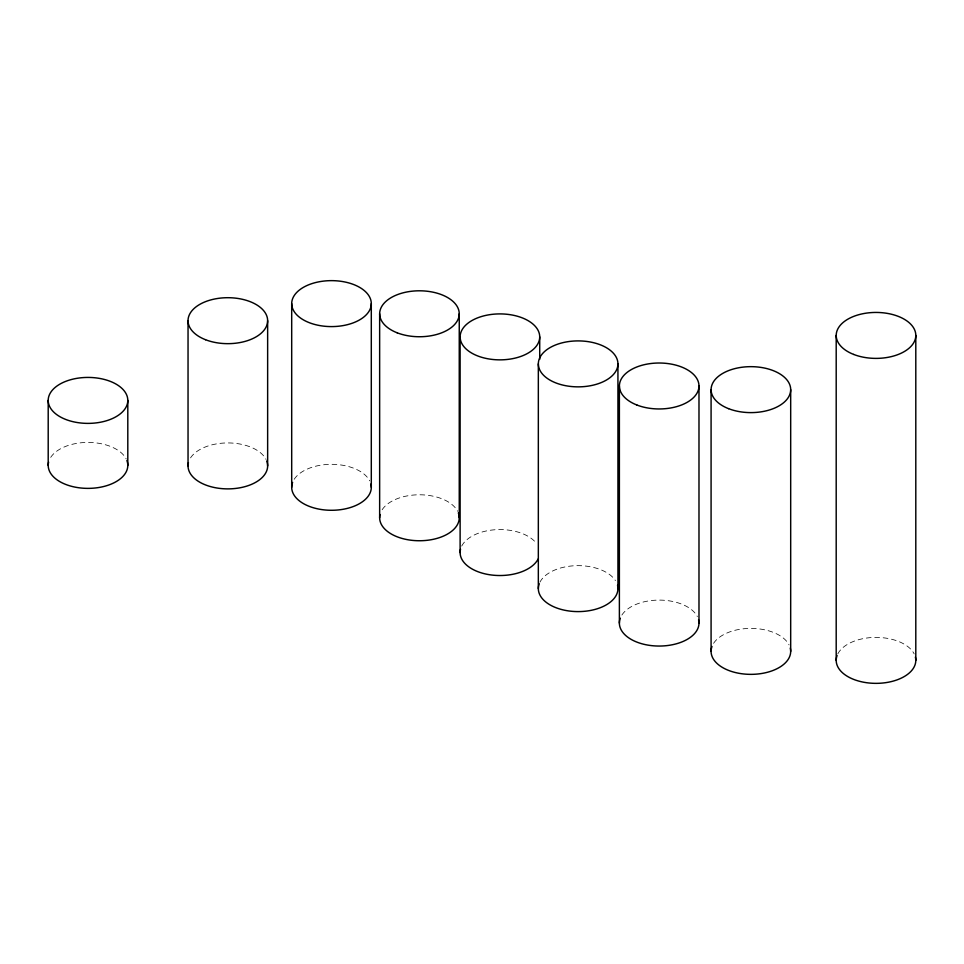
<?xml version="1.0" encoding="UTF-8"?>
<svg xmlns="http://www.w3.org/2000/svg" width="964" height="964" viewBox="0 0 964 964"><rect width="100%" height="100%" fill="white"/><g stroke="black" fill="none" stroke-linecap="round" stroke-linejoin="round"><path stroke-width="0.72" stroke-dasharray="4.82 3.62" d="M837.812 653.905A39.801 22.979 0 0 1 875.999 637.397A39.801 22.979 0 0 1 914.185 653.905M713.589 643.337A39.801 22.979 0 0 1 752.306 628.408A39.801 22.979 0 0 1 789.07 644.904M621.888 615.044A39.801 22.979 0 0 1 660.605 600.114A39.801 22.979 0 0 1 697.37 616.599M539.948 582.16A39.801 22.979 0 0 1 576.713 565.663A39.801 22.979 0 0 1 615.43 580.593M461.72 546.07A39.801 22.979 0 0 1 497.075 529.634A39.801 22.979 0 0 1 536.117 542.997M382.154 509.739A39.801 22.979 0 0 1 420.87 494.797A39.801 22.979 0 0 1 457.635 511.294M294.213 479.265A39.801 22.979 0 0 1 332.917 464.335A39.801 22.979 0 0 1 369.682 480.831M190.547 457.876A39.801 22.979 0 0 1 229.263 442.946A39.801 22.979 0 0 1 266.028 459.43M50.706 457.37A39.801 22.979 0 0 1 89.423 442.44A39.801 22.979 0 0 1 126.188 458.924"/><path stroke-width="1.45" d="M915.8 335.412L915.8 660.376M836.198 335.412L836.198 660.376M790.685 389.637L790.685 651.375M711.083 389.637L711.083 651.375M698.984 385.986L698.984 623.081M619.382 385.986L619.382 623.081M617.936 363.886A39.801 22.979 0 0 1 558.24 383.78A39.801 22.979 0 0 1 558.24 343.979A39.801 22.979 0 0 1 617.936 363.886L617.936 588.63M539.72 336.882A39.801 22.979 0 0 1 480.012 356.776A39.801 22.979 0 0 1 480.012 316.987A39.801 22.979 0 0 1 539.72 336.882L539.72 359.343M538.334 363.886L538.334 588.63M460.117 336.882L460.117 552.553M459.25 313.77L459.25 517.764M379.647 313.77L379.647 517.764M371.297 303.624A39.801 22.979 0 0 1 311.601 323.518A39.801 22.979 0 0 1 311.601 283.717A39.801 22.979 0 0 1 371.297 303.624L371.297 487.302M291.694 303.624L291.694 487.302M267.643 320.687L267.643 465.901M188.04 320.687L188.04 465.901M127.802 400.409A39.801 22.979 0 0 1 68.095 420.304A39.801 22.979 0 0 1 68.095 380.503A39.801 22.979 0 0 1 127.802 400.409L127.802 465.407M48.2 400.409L48.2 465.407M915.39 657.111A39.801 22.979 0 0 1 874.577 683.343A39.801 22.979 0 0 1 837.114 655.496M790.275 648.097A39.801 22.979 0 0 1 749.462 674.342A39.801 22.979 0 0 1 711.998 646.483M698.575 619.804A39.801 22.979 0 0 1 657.761 646.037A39.801 22.979 0 0 1 620.286 618.189M617.526 585.353A39.801 22.979 0 0 1 576.713 611.586A39.801 22.979 0 0 1 539.25 583.738M538.105 559.024A39.801 22.979 0 0 1 491.459 575.002A39.801 22.979 0 0 1 460.515 549.275M458.334 512.884A39.801 22.979 0 0 1 420.87 540.732A39.801 22.979 0 0 1 380.057 514.499M370.899 484.024A39.801 22.979 0 0 1 330.074 510.269A39.801 22.979 0 0 1 292.61 482.41M266.727 461.021A39.801 22.979 0 0 1 229.263 488.869A39.801 22.979 0 0 1 188.438 462.636M126.886 460.515A39.801 22.979 0 0 1 89.423 488.362A39.801 22.979 0 0 1 48.61 462.13M853.694 354.439A39.801 22.979 0 0 0 915.704 337.051A39.801 22.979 0 0 0 858.611 314.746A39.801 22.979 0 0 0 853.694 354.439M728.579 408.664A39.801 22.979 0 0 0 790.588 391.276A39.801 22.979 0 0 0 733.496 368.971A39.801 22.979 0 0 0 728.579 408.664M636.879 405.013A39.801 22.979 0 0 0 698.876 387.624A39.801 22.979 0 0 0 641.795 365.32A39.801 22.979 0 0 0 636.879 405.013M397.144 332.797A39.801 22.979 0 0 0 459.141 315.409A39.801 22.979 0 0 0 402.06 293.104A39.801 22.979 0 0 0 397.144 332.797M205.525 339.714A39.801 22.979 0 0 0 267.534 322.325A39.801 22.979 0 0 0 210.453 300.009A39.801 22.979 0 0 0 205.525 339.714"/></g></svg>
